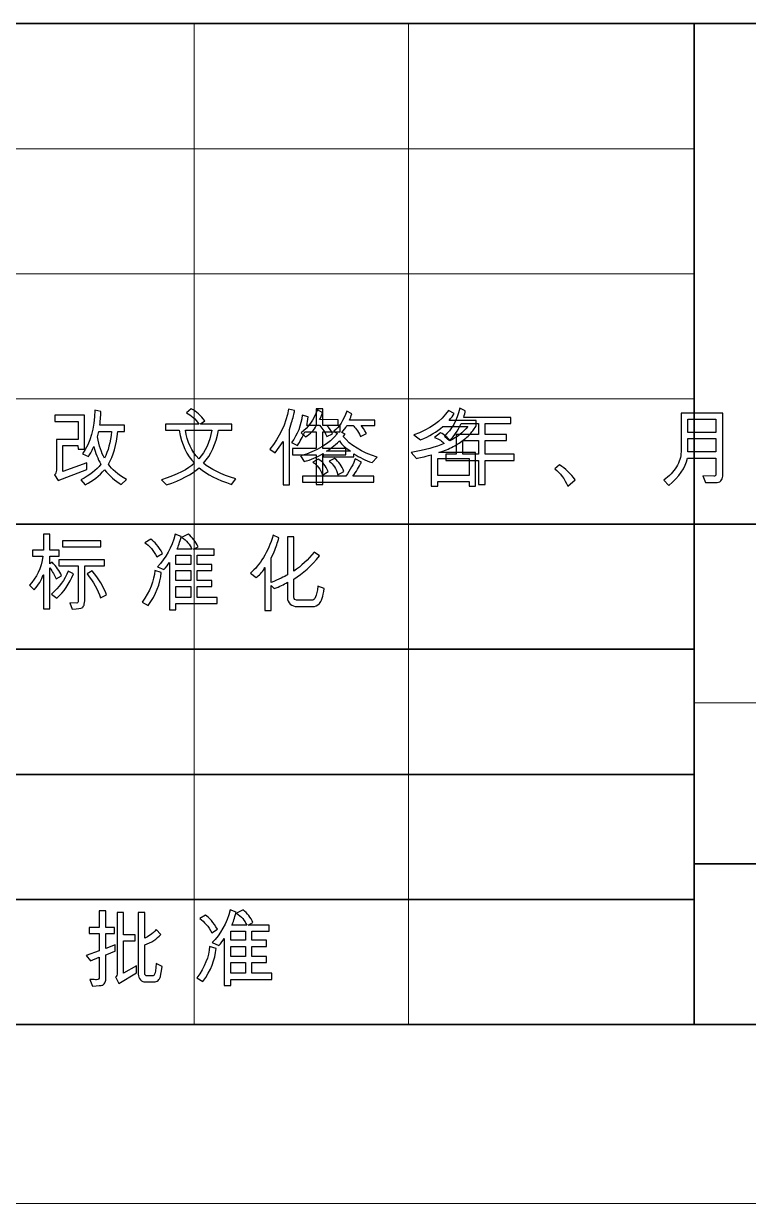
# Model space of a CAD drawing. Header units: millimetres. Extents: x -945 to 945, y -155 to 148.
# Drawn here: x 323.3 to 363.9, y -148.5 to -82.5 of the extents above; entities that cross this region are included whole.
import ezdxf

# ---------------------------------------------------------------- set-up
doc = ezdxf.new("R2010")
doc.units = ezdxf.units.MM
doc.header["$MEASUREMENT"] = 0
doc.layers.add('layer 1', color=7, linetype='Continuous')

msp = doc.modelspace()

# ---------------------------------------------------------------- linework, layer by layer
at = {"layer": 'layer 1', "lineweight": 35}
for points in [[(460.8888, -82.5), (460.8888, -82.5), (280.8888, -82.5), (280.8888, -82.5)], [(360.8888, -82.5), (360.8888, -82.5), (360.8888, -138.5), (360.8888, -138.5)], [(410.8888, -110.5), (410.8888, -110.5), (280.8888, -110.5), (280.8888, -110.5)], [(360.8888, -117.5), (360.8888, -117.5), (280.8888, -117.5), (280.8888, -117.5)], [(360.8888, -124.5), (360.8888, -124.5), (280.8888, -124.5), (280.8888, -124.5)], [(460.8888, -129.5), (460.8888, -129.5), (360.8888, -129.5), (360.8888, -129.5)], [(360.8888, -131.5), (360.8888, -131.5), (280.8888, -131.5), (280.8888, -131.5)], [(60.8888, -138.5), (60.8888, -138.5), (460.8888, -138.5), (460.8888, -138.5)], [(460.8888, -138.5), (460.8888, -138.5), (280.8888, -138.5), (280.8888, -138.5)]]:
    msp.add_open_spline(points, degree=3, dxfattribs=at)
at = {"layer": 'layer 1', "lineweight": 18}
for points in [[(332.8888, -82.5), (332.8888, -82.5), (332.8888, -138.5), (332.8888, -138.5)], [(344.8888, -82.5), (344.8888, -82.5), (344.8888, -138.5), (344.8888, -138.5)], [(360.8888, -89.5), (360.8888, -89.5), (280.8888, -89.5), (280.8888, -89.5)], [(360.8888, -96.5), (360.8888, -96.5), (280.8888, -96.5), (280.8888, -96.5)], [(360.8888, -103.5), (360.8888, -103.5), (280.8888, -103.5), (280.8888, -103.5)], [(410.8888, -120.5), (410.8888, -120.5), (360.8888, -120.5), (360.8888, -120.5)], [(50.8888, -148.5), (50.8888, -148.5), (470.8888, -148.5), (470.8888, -148.5)]]:
    msp.add_open_spline(points, degree=3, dxfattribs=at)
at = {"layer": 'layer 1', "color": 3}
for points, knots in [([(329.1009, -108.0015), (329.1009, -108.0015), (328.8179, -108.279), (328.8179, -108.279), (328.4722, -108.0846), (328.161, -107.8102), (327.8858, -107.4567), (327.595, -107.7985), (327.2312, -108.0783), (326.7946, -108.2978), (326.7946, -108.2978), (326.5602, -108.0195), (326.5602, -108.0195), (327.0533, -107.7718), (327.4249, -107.4802), (327.6742, -107.1447), (327.497, -106.8476), (327.3669, -106.5215), (327.2838, -106.1664), (327.2838, -106.1664), (327.2744, -106.1664), (327.2744, -106.1664), (327.1568, -106.4399), (327.0564, -106.6257), (326.9741, -106.7222), (326.9741, -106.7222), (326.6433, -106.5615), (326.6433, -106.5615), (327.087, -105.9484), (327.3159, -105.1371), (327.33, -104.1266), (327.33, -104.1266), (327.6695, -104.205), (327.6695, -104.205), (327.6742, -104.3688), (327.6553, -104.6244), (327.6122, -104.9717), (327.6122, -104.9717), (328.9951, -104.9717), (328.9951, -104.9717), (328.9951, -104.9717), (328.9951, -105.3166), (328.9951, -105.3166), (328.9951, -105.3166), (328.625, -105.3166), (328.625, -105.3166), (328.5498, -106.0746), (328.3726, -106.6853), (328.092, -107.1494), (328.2833, -107.4355), (328.6196, -107.7193), (329.1009, -108.0015)], [0, 0, 0, 0, 0.0588235, 0.0588235, 0.0588235, 0.1176471, 0.1176471, 0.1176471, 0.1764706, 0.1764706, 0.1764706, 0.2352941, 0.2352941, 0.2352941, 0.2941176, 0.2941176, 0.2941176, 0.3529412, 0.3529412, 0.3529412, 0.4117647, 0.4117647, 0.4117647, 0.4705882, 0.4705882, 0.4705882, 0.5294118, 0.5294118, 0.5294118, 0.5882353, 0.5882353, 0.5882353, 0.6470588, 0.6470588, 0.6470588, 0.7058824, 0.7058824, 0.7058824, 0.7647059, 0.7647059, 0.7647059, 0.8235294, 0.8235294, 0.8235294, 0.8823529, 0.8823529, 0.8823529, 0.9411765, 0.9411765, 0.9411765, 1, 1, 1, 1]), ([(335.2348, -107.9733), (335.2348, -107.9733), (334.991, -108.2743), (334.991, -108.2743), (334.2055, -108.0235), (333.5988, -107.7122), (333.17, -107.3422), (332.7749, -107.7083), (332.1658, -108.0313), (331.3419, -108.3112), (331.3419, -108.3112), (331.073, -108.0148), (331.073, -108.0148), (331.9549, -107.7303), (332.5664, -107.4245), (332.9082, -107.0984), (332.4903, -106.6665), (332.2042, -106.0503), (332.0513, -105.25), (332.0513, -105.25), (331.2847, -105.25), (331.2847, -105.25), (331.2847, -105.25), (331.2847, -104.9027), (331.2847, -104.9027), (331.2847, -104.9027), (333.1606, -104.9027), (333.1606, -104.9027), (332.9677, -104.6213), (332.7373, -104.4135), (332.4692, -104.2803), (332.4692, -104.2803), (332.7381, -104.0553), (332.7381, -104.0553), (333.0289, -104.1979), (333.279, -104.419), (333.4867, -104.7193), (333.4867, -104.7193), (333.246, -104.8917), (333.246, -104.8917), (333.246, -104.8917), (333.246, -104.9027), (333.246, -104.9027), (333.246, -104.9027), (335.0051, -104.9027), (335.0051, -104.9027), (335.0051, -104.9027), (335.0051, -105.25), (335.0051, -105.25), (335.0051, -105.25), (334.2565, -105.25), (334.2565, -105.25), (334.1185, -106.0151), (333.841, -106.6304), (333.4248, -107.0937), (333.8042, -107.4245), (334.4078, -107.7177), (335.2348, -107.9733)], [0, 0, 0, 0, 0.0526316, 0.0526316, 0.0526316, 0.1052632, 0.1052632, 0.1052632, 0.1578947, 0.1578947, 0.1578947, 0.2105263, 0.2105263, 0.2105263, 0.2631579, 0.2631579, 0.2631579, 0.3157895, 0.3157895, 0.3157895, 0.3684211, 0.3684211, 0.3684211, 0.4210526, 0.4210526, 0.4210526, 0.4736842, 0.4736842, 0.4736842, 0.5263158, 0.5263158, 0.5263158, 0.5789474, 0.5789474, 0.5789474, 0.6315789, 0.6315789, 0.6315789, 0.6842105, 0.6842105, 0.6842105, 0.7368421, 0.7368421, 0.7368421, 0.7894737, 0.7894737, 0.7894737, 0.8421053, 0.8421053, 0.8421053, 0.8947368, 0.8947368, 0.8947368, 0.9473684, 0.9473684, 0.9473684, 1, 1, 1, 1]), ([(338.5208, -104.1407), (338.4902, -104.3195), (338.4346, -104.5452), (338.353, -104.818), (338.353, -104.818), (338.2292, -105.2084), (338.2292, -105.2084), (338.2292, -105.2084), (338.2292, -108.3018), (338.2292, -108.3018), (338.2292, -108.3018), (337.8733, -108.3018), (337.8733, -108.3018), (337.8733, -108.3018), (337.8733, -105.8857), (337.8733, -105.8857), (337.8733, -105.8857), (337.439, -106.5152), (337.439, -106.5152), (337.439, -106.5152), (337.1341, -106.2996), (337.1341, -106.2996), (337.6789, -105.6349), (338.0285, -104.8917), (338.1829, -104.0694), (338.1829, -104.0694), (338.5208, -104.1407), (338.5208, -104.1407)], [0, 0, 0, 0, 0.1111111, 0.1111111, 0.1111111, 0.2222222, 0.2222222, 0.2222222, 0.3333333, 0.3333333, 0.3333333, 0.4444444, 0.4444444, 0.4444444, 0.5555556, 0.5555556, 0.5555556, 0.6666667, 0.6666667, 0.6666667, 0.7777778, 0.7777778, 0.7777778, 0.8888889, 0.8888889, 0.8888889, 1, 1, 1, 1]), ([(341.3915, -106.632), (341.3915, -106.632), (340.0918, -106.632), (340.0918, -106.632), (340.0918, -106.632), (340.0918, -108.2743), (340.0918, -108.2743), (340.0918, -108.2743), (339.7218, -108.2743), (339.7218, -108.2743), (339.7218, -108.2743), (339.7218, -106.632), (339.7218, -106.632), (339.7218, -106.632), (338.4087, -106.632), (338.4087, -106.632), (338.4087, -106.632), (338.4087, -106.2761), (338.4087, -106.2761), (338.4087, -106.2761), (339.7218, -106.2761), (339.7218, -106.2761), (339.7218, -106.2761), (339.7218, -105.3393), (339.7218, -105.3393), (339.7218, -105.3393), (339.086, -105.3393), (339.086, -105.3393), (338.9622, -105.6255), (338.8257, -105.8787), (338.6768, -106.0974), (338.6768, -106.0974), (338.3483, -105.932), (338.3483, -105.932), (338.6839, -105.4922), (338.8845, -104.9811), (338.9504, -104.3978), (338.9504, -104.3978), (339.2742, -104.5013), (339.2742, -104.5013), (339.2647, -104.6848), (339.2412, -104.8447), (339.2028, -104.9811), (339.2028, -104.9811), (339.7218, -104.9811), (339.7218, -104.9811), (339.7218, -104.9811), (339.7218, -104.0506), (339.7218, -104.0506), (339.7218, -104.0506), (340.0918, -104.0506), (340.0918, -104.0506), (340.0918, -104.0506), (340.0918, -104.9811), (340.0918, -104.9811), (340.0918, -104.9811), (341.0701, -104.9811), (341.0701, -104.9811), (341.0701, -104.9811), (341.0701, -105.3393), (341.0701, -105.3393), (341.0701, -105.3393), (340.0918, -105.3393), (340.0918, -105.3393), (340.0918, -105.3393), (340.0918, -106.2761), (340.0918, -106.2761), (340.0918, -106.2761), (341.3915, -106.2761), (341.3915, -106.2761), (341.3915, -106.2761), (341.3915, -106.632), (341.3915, -106.632)], [0, 0, 0, 0, 0.0416667, 0.0416667, 0.0416667, 0.0833333, 0.0833333, 0.0833333, 0.125, 0.125, 0.125, 0.1666667, 0.1666667, 0.1666667, 0.2083333, 0.2083333, 0.2083333, 0.25, 0.25, 0.25, 0.2916667, 0.2916667, 0.2916667, 0.3333333, 0.3333333, 0.3333333, 0.375, 0.375, 0.375, 0.4166667, 0.4166667, 0.4166667, 0.4583333, 0.4583333, 0.4583333, 0.5, 0.5, 0.5, 0.5416667, 0.5416667, 0.5416667, 0.5833333, 0.5833333, 0.5833333, 0.625, 0.625, 0.625, 0.6666667, 0.6666667, 0.6666667, 0.7083333, 0.7083333, 0.7083333, 0.75, 0.75, 0.75, 0.7916667, 0.7916667, 0.7916667, 0.8333333, 0.8333333, 0.8333333, 0.875, 0.875, 0.875, 0.9166667, 0.9166667, 0.9166667, 0.9583333, 0.9583333, 0.9583333, 1, 1, 1, 1]), ([(343.1416, -106.7559), (343.1416, -106.7559), (342.8547, -107.0616), (342.8547, -107.0616), (342.4965, -106.9315), (342.1578, -106.7669), (341.8396, -106.5678), (341.8396, -106.5678), (341.8443, -106.7402), (341.8443, -106.7402), (341.8443, -106.7402), (340.122, -106.7402), (340.122, -106.7402), (340.122, -106.7402), (340.122, -106.5427), (340.122, -106.5427), (339.7771, -106.7551), (339.4227, -106.9064), (339.0582, -106.995), (339.0582, -106.995), (338.856, -106.6799), (338.856, -106.6799), (339.7567, -106.429), (340.4465, -106.0135), (340.9255, -105.4334), (340.9255, -105.4334), (340.7186, -105.3064), (340.7186, -105.3064), (341.0086, -105.0783), (341.2501, -104.702), (341.4445, -104.1768), (341.4445, -104.1768), (341.7157, -104.3328), (341.7157, -104.3328), (341.6836, -104.4528), (341.6428, -104.5664), (341.5942, -104.6754), (341.5942, -104.6754), (343.006, -104.6754), (343.006, -104.6754), (343.006, -104.6754), (343.006, -104.9921), (343.006, -104.9921), (343.006, -104.9921), (342.2394, -104.9921), (342.2394, -104.9921), (342.3146, -105.0674), (342.4142, -105.2155), (342.5404, -105.4381), (342.5404, -105.4381), (342.2143, -105.5894), (342.2143, -105.5894), (342.0426, -105.268), (341.9015, -105.0689), (341.7917, -104.9921), (341.7917, -104.9921), (341.4445, -104.9921), (341.4445, -104.9921), (341.3606, -105.1316), (341.2697, -105.2563), (341.1717, -105.3668), (341.1717, -105.3668), (341.3504, -105.4766), (341.3504, -105.4766), (341.3504, -105.4766), (341.2359, -105.5941), (341.2359, -105.5941), (341.6397, -106.0872), (342.2754, -106.4745), (343.1416, -106.7559)], [0, 0, 0, 0, 0.0434783, 0.0434783, 0.0434783, 0.0869565, 0.0869565, 0.0869565, 0.1304348, 0.1304348, 0.1304348, 0.173913, 0.173913, 0.173913, 0.2173913, 0.2173913, 0.2173913, 0.2608696, 0.2608696, 0.2608696, 0.3043478, 0.3043478, 0.3043478, 0.3478261, 0.3478261, 0.3478261, 0.3913043, 0.3913043, 0.3913043, 0.4347826, 0.4347826, 0.4347826, 0.4782609, 0.4782609, 0.4782609, 0.5217391, 0.5217391, 0.5217391, 0.5652174, 0.5652174, 0.5652174, 0.6086957, 0.6086957, 0.6086957, 0.6521739, 0.6521739, 0.6521739, 0.6956522, 0.6956522, 0.6956522, 0.7391304, 0.7391304, 0.7391304, 0.7826087, 0.7826087, 0.7826087, 0.826087, 0.826087, 0.826087, 0.8695652, 0.8695652, 0.8695652, 0.9130435, 0.9130435, 0.9130435, 0.9565217, 0.9565217, 0.9565217, 1, 1, 1, 1]), ([(340.96, -104.967), (340.96, -104.967), (340.3329, -104.9764), (340.3329, -104.9764), (340.4583, -105.1167), (340.5618, -105.2727), (340.6433, -105.4421), (340.6433, -105.4421), (340.3282, -105.6075), (340.3282, -105.6075), (340.2396, -105.3872), (340.1032, -105.1755), (339.9198, -104.9717), (339.9198, -104.9717), (339.7543, -104.9717), (339.7543, -104.9717), (339.5952, -105.2469), (339.3898, -105.4656), (339.139, -105.6263), (339.139, -105.6263), (338.8842, -105.3919), (338.8842, -105.3919), (339.2715, -105.1089), (339.5772, -104.6809), (339.8022, -104.1078), (339.8022, -104.1078), (340.0938, -104.2709), (340.0938, -104.2709), (340.0358, -104.412), (339.9762, -104.539), (339.915, -104.6527), (339.915, -104.6527), (340.96, -104.6613), (340.96, -104.6613), (340.96, -104.6613), (340.96, -104.967), (340.96, -104.967)], [0, 0, 0, 0, 0.0833333, 0.0833333, 0.0833333, 0.1666667, 0.1666667, 0.1666667, 0.25, 0.25, 0.25, 0.3333333, 0.3333333, 0.3333333, 0.4166667, 0.4166667, 0.4166667, 0.5, 0.5, 0.5, 0.5833333, 0.5833333, 0.5833333, 0.6666667, 0.6666667, 0.6666667, 0.75, 0.75, 0.75, 0.8333333, 0.8333333, 0.8333333, 0.9166667, 0.9166667, 0.9166667, 1, 1, 1, 1]), ([(348.6814, -105.0062), (348.6814, -105.0321), (348.6202, -105.1246), (348.4987, -105.2829), (348.3764, -105.4413), (348.222, -105.5965), (348.0347, -105.7478), (347.8473, -105.8991), (347.6341, -106.0378), (347.395, -106.1633), (347.1559, -106.2887), (346.8917, -106.3984), (346.6024, -106.4917), (346.6024, -106.4917), (348.6539, -106.4917), (348.6539, -106.4917), (348.6539, -106.4917), (348.6539, -108.3818), (348.6539, -108.3818), (348.6539, -108.3818), (348.2949, -108.3818), (348.2949, -108.3818), (348.2949, -108.3818), (348.2949, -108.1199), (348.2949, -108.1199), (348.2949, -108.1199), (346.5311, -108.1199), (346.5311, -108.1199), (346.5311, -108.1199), (346.5311, -108.3818), (346.5311, -108.3818), (346.5311, -108.3818), (346.1729, -108.3818), (346.1729, -108.3818), (346.1729, -108.3818), (346.1729, -106.6226), (346.1729, -106.6226), (345.7566, -106.7363), (345.483, -106.8022), (345.3513, -106.8202), (345.3513, -106.8202), (345.0456, -106.5011), (345.0456, -106.5011), (345.8217, -106.3569), (346.4378, -106.1884), (346.8941, -105.9932), (346.7914, -105.8591), (346.6126, -105.7439), (346.3571, -105.649), (346.3571, -105.649), (346.6902, -105.3919), (346.6902, -105.3919), (346.9223, -105.5158), (347.0971, -105.6631), (347.2139, -105.8325), (347.6098, -105.6459), (347.9453, -105.3825), (348.2197, -105.043), (348.2197, -105.043), (346.8188, -105.043), (346.8188, -105.043), (346.4739, -105.3409), (346.0584, -105.591), (345.5716, -105.7917), (345.5716, -105.7917), (345.1992, -105.5087), (345.1992, -105.5087), (346.0811, -105.203), (346.7263, -104.7452), (347.1332, -104.1353), (347.1332, -104.1353), (347.4569, -104.3054), (347.4569, -104.3054), (347.3895, -104.4222), (347.2923, -104.5539), (347.1653, -104.7005), (347.1653, -104.7005), (348.6814, -104.7005), (348.6814, -104.7005), (348.6814, -104.7005), (348.6814, -105.0062), (348.6814, -105.0062)], [0, 0, 0, 0, 0.037037, 0.037037, 0.037037, 0.0740741, 0.0740741, 0.0740741, 0.1111111, 0.1111111, 0.1111111, 0.1481481, 0.1481481, 0.1481481, 0.1851852, 0.1851852, 0.1851852, 0.2222222, 0.2222222, 0.2222222, 0.2592593, 0.2592593, 0.2592593, 0.2962963, 0.2962963, 0.2962963, 0.3333333, 0.3333333, 0.3333333, 0.3703704, 0.3703704, 0.3703704, 0.4074074, 0.4074074, 0.4074074, 0.4444444, 0.4444444, 0.4444444, 0.4814815, 0.4814815, 0.4814815, 0.5185185, 0.5185185, 0.5185185, 0.5555556, 0.5555556, 0.5555556, 0.5925926, 0.5925926, 0.5925926, 0.6296296, 0.6296296, 0.6296296, 0.6666667, 0.6666667, 0.6666667, 0.7037037, 0.7037037, 0.7037037, 0.7407407, 0.7407407, 0.7407407, 0.7777778, 0.7777778, 0.7777778, 0.8148148, 0.8148148, 0.8148148, 0.8518519, 0.8518519, 0.8518519, 0.8888889, 0.8888889, 0.8888889, 0.9259259, 0.9259259, 0.9259259, 0.962963, 0.962963, 0.962963, 1, 1, 1, 1]), ([(350.8125, -106.9377), (350.8125, -106.9377), (349.189, -106.9377), (349.189, -106.9377), (349.189, -106.9377), (349.189, -108.2924), (349.189, -108.2924), (349.189, -108.2924), (348.819, -108.2924), (348.819, -108.2924), (348.819, -108.2924), (348.819, -106.9377), (348.819, -106.9377), (348.819, -106.9377), (346.9839, -106.9377), (346.9839, -106.9377), (346.9839, -106.9377), (346.9839, -106.5952), (346.9839, -106.5952), (346.9839, -106.5952), (347.5718, -106.5952), (347.5718, -106.5952), (347.5718, -106.5952), (347.5718, -105.4859), (347.5718, -105.4859), (347.5718, -105.4859), (348.819, -105.4859), (348.819, -105.4859), (348.819, -105.4859), (348.819, -104.8729), (348.819, -104.8729), (348.819, -104.8729), (347.8501, -104.8729), (347.8501, -104.8729), (347.6478, -105.2923), (347.4307, -105.6074), (347.2002, -105.8191), (347.2002, -105.8191), (346.9039, -105.58), (346.9039, -105.58), (347.3108, -105.2186), (347.6008, -104.6981), (347.774, -104.0184), (347.774, -104.0184), (348.0751, -104.1635), (348.0751, -104.1635), (348.0641, -104.2552), (348.0343, -104.3775), (347.9857, -104.5303), (347.9857, -104.5303), (350.6197, -104.5303), (350.6197, -104.5303), (350.6197, -104.5303), (350.6197, -104.8729), (350.6197, -104.8729), (350.6197, -104.8729), (349.189, -104.8729), (349.189, -104.8729), (349.189, -104.8729), (349.189, -105.4859), (349.189, -105.4859), (349.189, -105.4859), (350.39, -105.4859), (350.39, -105.4859), (350.39, -105.4859), (350.39, -105.8285), (350.39, -105.8285), (350.39, -105.8285), (349.189, -105.8285), (349.189, -105.8285), (349.189, -105.8285), (349.189, -106.5952), (349.189, -106.5952), (349.189, -106.5952), (350.8125, -106.5952), (350.8125, -106.5952), (350.8125, -106.5952), (350.8125, -106.9377), (350.8125, -106.9377)], [0, 0, 0, 0, 0.0384615, 0.0384615, 0.0384615, 0.0769231, 0.0769231, 0.0769231, 0.1153846, 0.1153846, 0.1153846, 0.1538462, 0.1538462, 0.1538462, 0.1923077, 0.1923077, 0.1923077, 0.2307692, 0.2307692, 0.2307692, 0.2692308, 0.2692308, 0.2692308, 0.3076923, 0.3076923, 0.3076923, 0.3461538, 0.3461538, 0.3461538, 0.3846154, 0.3846154, 0.3846154, 0.4230769, 0.4230769, 0.4230769, 0.4615385, 0.4615385, 0.4615385, 0.5, 0.5, 0.5, 0.5384615, 0.5384615, 0.5384615, 0.5769231, 0.5769231, 0.5769231, 0.6153846, 0.6153846, 0.6153846, 0.6538462, 0.6538462, 0.6538462, 0.6923077, 0.6923077, 0.6923077, 0.7307692, 0.7307692, 0.7307692, 0.7692308, 0.7692308, 0.7692308, 0.8076923, 0.8076923, 0.8076923, 0.8461538, 0.8461538, 0.8461538, 0.8846154, 0.8846154, 0.8846154, 0.9230769, 0.9230769, 0.9230769, 0.9615385, 0.9615385, 0.9615385, 1, 1, 1, 1]), ([(326.8934, -107.4363), (326.8934, -107.4363), (325.2809, -108.0634), (325.2809, -108.0634), (325.2809, -108.0634), (325.077, -107.7436), (325.077, -107.7436), (325.1499, -107.6793), (325.1868, -107.5915), (325.1868, -107.4802), (325.1868, -107.4802), (325.1868, -105.7666), (325.1868, -105.7666), (325.1868, -105.7666), (326.3995, -105.7666), (326.3995, -105.7666), (326.3995, -105.7666), (326.3995, -104.7561), (326.3995, -104.7561), (326.3995, -104.7561), (325.0974, -104.7561), (325.0974, -104.7561), (325.0974, -104.7561), (325.0974, -104.4135), (325.0974, -104.4135), (325.0974, -104.4135), (326.7578, -104.4135), (326.7578, -104.4135), (326.7578, -104.4135), (326.7578, -106.2996), (326.7578, -106.2996), (326.7578, -106.2996), (326.3948, -106.2996), (326.3948, -106.2996), (326.3948, -106.2996), (326.3901, -106.1107), (326.3901, -106.1107), (326.3901, -106.1107), (325.5427, -106.1107), (325.5427, -106.1107), (325.5427, -106.1107), (325.5427, -107.5649), (325.5427, -107.5649), (325.5427, -107.5649), (326.8934, -107.071), (326.8934, -107.071), (326.8934, -107.071), (326.8934, -107.4363), (326.8934, -107.4363)], [0, 0, 0, 0, 0.0625, 0.0625, 0.0625, 0.125, 0.125, 0.125, 0.1875, 0.1875, 0.1875, 0.25, 0.25, 0.25, 0.3125, 0.3125, 0.3125, 0.375, 0.375, 0.375, 0.4375, 0.4375, 0.4375, 0.5, 0.5, 0.5, 0.5625, 0.5625, 0.5625, 0.625, 0.625, 0.625, 0.6875, 0.6875, 0.6875, 0.75, 0.75, 0.75, 0.8125, 0.8125, 0.8125, 0.875, 0.875, 0.875, 0.9375, 0.9375, 0.9375, 1, 1, 1, 1]), ([(362.4885, -107.822), (362.4885, -107.9318), (362.4525, -108.0196), (362.3804, -108.0838), (362.3082, -108.1481), (362.211, -108.1803), (362.0887, -108.1803), (362.0887, -108.1803), (361.5188, -108.1803), (361.5188, -108.1803), (361.5188, -108.1803), (361.3769, -107.8032), (361.3769, -107.8032), (361.3769, -107.8032), (361.9853, -107.822), (361.9853, -107.822), (362.0637, -107.8259), (362.1021, -107.793), (362.1021, -107.7232), (362.1021, -107.7232), (362.1021, -106.8021), (362.1021, -106.8021), (362.1021, -106.8021), (360.5178, -106.8021), (360.5178, -106.8021), (360.3986, -107.3564), (360.0498, -107.8659), (359.4728, -108.3315), (359.4728, -108.3315), (359.1859, -108.0399), (359.1859, -108.0399), (359.4901, -107.8212), (359.7284, -107.5735), (359.8985, -107.2968), (360.0694, -107.0208), (360.1548, -106.7433), (360.1548, -106.4643), (360.1548, -106.4643), (360.1548, -104.2897), (360.1548, -104.2897), (360.1548, -104.2897), (362.4885, -104.2897), (362.4885, -104.2897), (362.4885, -104.2897), (362.4885, -107.822), (362.4885, -107.822)], [0, 0, 0, 0, 0.0666667, 0.0666667, 0.0666667, 0.1333333, 0.1333333, 0.1333333, 0.2, 0.2, 0.2, 0.2666667, 0.2666667, 0.2666667, 0.3333333, 0.3333333, 0.3333333, 0.4, 0.4, 0.4, 0.4666667, 0.4666667, 0.4666667, 0.5333333, 0.5333333, 0.5333333, 0.6, 0.6, 0.6, 0.6666667, 0.6666667, 0.6666667, 0.7333333, 0.7333333, 0.7333333, 0.8, 0.8, 0.8, 0.8666667, 0.8666667, 0.8666667, 0.9333333, 0.9333333, 0.9333333, 1, 1, 1, 1]), ([(362.1021, -105.3715), (362.1021, -105.3715), (362.1021, -104.6338), (362.1021, -104.6338), (362.1021, -104.6338), (360.5272, -104.6338), (360.5272, -104.6338), (360.5272, -104.6338), (360.5272, -105.3715), (360.5272, -105.3715), (360.5272, -105.3715), (362.1021, -105.3715), (362.1021, -105.3715)], [0, 0, 0, 0, 0.25, 0.25, 0.25, 0.5, 0.5, 0.5, 0.75, 0.75, 0.75, 1, 1, 1, 1]), ([(328.2715, -105.3166), (328.2715, -105.3166), (327.5621, -105.3166), (327.5621, -105.3166), (327.5621, -105.3166), (327.486, -105.6215), (327.486, -105.6215), (327.5746, -106.1115), (327.7047, -106.5066), (327.8764, -106.8068), (328.0787, -106.4164), (328.2104, -105.9194), (328.2715, -105.3166)], [0, 0, 0, 0, 0.25, 0.25, 0.25, 0.5, 0.5, 0.5, 0.75, 0.75, 0.75, 1, 1, 1, 1]), ([(333.8912, -105.25), (333.8912, -105.25), (332.419, -105.25), (332.419, -105.25), (332.4997, -105.899), (332.7475, -106.429), (333.1606, -106.839), (333.5235, -106.4439), (333.7673, -105.9139), (333.8912, -105.25)], [0, 0, 0, 0, 0.3333333, 0.3333333, 0.3333333, 0.6666667, 0.6666667, 0.6666667, 1, 1, 1, 1]), ([(341.6514, -106.4251), (341.6514, -106.4251), (341.6514, -106.4118), (341.6514, -106.4118), (341.388, -106.2526), (341.1787, -106.0637), (341.0243, -105.8466), (340.7288, -106.1296), (340.4873, -106.3185), (340.3007, -106.4118), (340.3007, -106.4118), (340.3007, -106.4251), (340.3007, -106.4251), (340.3007, -106.4251), (341.6514, -106.4251), (341.6514, -106.4251)], [0, 0, 0, 0, 0.2, 0.2, 0.2, 0.4, 0.4, 0.4, 0.6, 0.6, 0.6, 0.8, 0.8, 0.8, 1, 1, 1, 1]), ([(348.819, -106.5952), (348.819, -106.5952), (348.819, -105.8285), (348.819, -105.8285), (348.819, -105.8285), (347.93, -105.8285), (347.93, -105.8285), (347.93, -105.8285), (347.93, -106.5952), (347.93, -106.5952), (347.93, -106.5952), (348.819, -106.5952), (348.819, -106.5952)], [0, 0, 0, 0, 0.25, 0.25, 0.25, 0.5, 0.5, 0.5, 0.75, 0.75, 0.75, 1, 1, 1, 1]), ([(362.1021, -106.4596), (362.1021, -106.4596), (362.1021, -105.7156), (362.1021, -105.7156), (362.1021, -105.7156), (360.5358, -105.7156), (360.5358, -105.7156), (360.5358, -105.7156), (360.5272, -106.4596), (360.5272, -106.4596), (360.5272, -106.4596), (362.1021, -106.4596), (362.1021, -106.4596)], [0, 0, 0, 0, 0.25, 0.25, 0.25, 0.5, 0.5, 0.5, 0.75, 0.75, 0.75, 1, 1, 1, 1]), ([(342.9535, -108.1615), (342.9535, -108.1615), (338.9548, -108.1615), (338.9548, -108.1615), (338.9548, -108.1615), (338.9548, -107.8236), (338.9548, -107.8236), (338.9548, -107.8236), (341.3825, -107.8236), (341.3825, -107.8236), (341.6412, -107.4536), (341.8184, -107.1251), (341.9133, -106.839), (341.9133, -106.839), (342.2621, -107.0318), (342.2621, -107.0318), (342.1304, -107.3023), (341.9705, -107.5665), (341.7823, -107.8236), (341.7823, -107.8236), (342.9535, -107.8236), (342.9535, -107.8236), (342.9535, -107.8236), (342.9535, -108.1615), (342.9535, -108.1615)], [0, 0, 0, 0, 0.125, 0.125, 0.125, 0.25, 0.25, 0.25, 0.375, 0.375, 0.375, 0.5, 0.5, 0.5, 0.625, 0.625, 0.625, 0.75, 0.75, 0.75, 0.875, 0.875, 0.875, 1, 1, 1, 1]), ([(340.4042, -107.5641), (340.4042, -107.5641), (340.0899, -107.7617), (340.0899, -107.7617), (339.9668, -107.434), (339.7865, -107.1894), (339.5474, -107.0271), (339.5474, -107.0271), (339.8437, -106.8594), (339.8437, -106.8594), (340.0844, -107.006), (340.2709, -107.2412), (340.4042, -107.5641)], [0, 0, 0, 0, 0.25, 0.25, 0.25, 0.5, 0.5, 0.5, 0.75, 0.75, 0.75, 1, 1, 1, 1]), ([(341.2791, -107.5508), (341.2791, -107.5508), (340.9459, -107.7342), (340.9459, -107.7342), (340.8479, -107.3948), (340.6849, -107.1447), (340.4567, -106.9856), (340.4567, -106.9856), (340.7491, -106.8202), (340.7491, -106.8202), (341.0016, -107.0068), (341.1779, -107.2506), (341.2791, -107.5508)], [0, 0, 0, 0, 0.25, 0.25, 0.25, 0.5, 0.5, 0.5, 0.75, 0.75, 0.75, 1, 1, 1, 1]), ([(348.2949, -107.7758), (348.2949, -107.7758), (348.2949, -106.8343), (348.2949, -106.8343), (348.2949, -106.8343), (346.5311, -106.8343), (346.5311, -106.8343), (346.5311, -106.8343), (346.5311, -107.7758), (346.5311, -107.7758), (346.5311, -107.7758), (348.2949, -107.7758), (348.2949, -107.7758)], [0, 0, 0, 0, 0.25, 0.25, 0.25, 0.5, 0.5, 0.5, 0.75, 0.75, 0.75, 1, 1, 1, 1]), ([(354.2208, -108.0148), (354.2208, -108.0148), (353.8116, -108.3778), (353.8116, -108.3778), (353.6399, -107.9702), (353.3977, -107.6488), (353.0833, -107.4128), (353.0833, -107.4128), (353.3451, -107.1878), (353.3451, -107.1878), (353.6932, -107.4003), (353.9848, -107.6762), (354.2208, -108.0148)], [0, 0, 0, 0, 0.25, 0.25, 0.25, 0.5, 0.5, 0.5, 0.75, 0.75, 0.75, 1, 1, 1, 1]), ([(325.4787, -113.3914), (325.4787, -113.3914), (325.1683, -113.5654), (325.1683, -113.5654), (325.086, -113.3694), (324.97, -113.1641), (324.8218, -112.9477), (324.8218, -112.9477), (324.8124, -112.9477), (324.8124, -112.9477), (324.8124, -112.9477), (324.8124, -115.2446), (324.8124, -115.2446), (324.8124, -115.2446), (324.4542, -115.2446), (324.4542, -115.2446), (324.4542, -115.2446), (324.4542, -113.3295), (324.4542, -113.3295), (324.4542, -113.3295), (324.4448, -113.3295), (324.4448, -113.3295), (324.3624, -113.6203), (324.1915, -113.9009), (323.9329, -114.1722), (323.9329, -114.1722), (323.6687, -113.9174), (323.6687, -113.9174), (324.0763, -113.5051), (324.3303, -112.9665), (324.4314, -112.3002), (324.4314, -112.3002), (323.8435, -112.3002), (323.8435, -112.3002), (323.8435, -112.3002), (323.8435, -111.956), (323.8435, -111.956), (323.8435, -111.956), (324.4542, -111.956), (324.4542, -111.956), (324.4542, -111.956), (324.4542, -111.0671), (324.4542, -111.0671), (324.4542, -111.0671), (324.8124, -111.0671), (324.8124, -111.0671), (324.8124, -111.0671), (324.8124, -111.956), (324.8124, -111.956), (324.8124, -111.956), (325.3478, -111.956), (325.3478, -111.956), (325.3478, -111.956), (325.3478, -112.3002), (325.3478, -112.3002), (325.3478, -112.3002), (324.8124, -112.3002), (324.8124, -112.3002), (324.8124, -112.3002), (324.8124, -112.7141), (324.8124, -112.7141), (324.8124, -112.7141), (324.948, -112.6286), (324.948, -112.6286), (325.173, -112.8646), (325.3502, -113.1186), (325.4787, -113.3914)], [0, 0, 0, 0, 0.0454545, 0.0454545, 0.0454545, 0.0909091, 0.0909091, 0.0909091, 0.1363636, 0.1363636, 0.1363636, 0.1818182, 0.1818182, 0.1818182, 0.2272727, 0.2272727, 0.2272727, 0.2727273, 0.2727273, 0.2727273, 0.3181818, 0.3181818, 0.3181818, 0.3636364, 0.3636364, 0.3636364, 0.4090909, 0.4090909, 0.4090909, 0.4545455, 0.4545455, 0.4545455, 0.5, 0.5, 0.5, 0.5454545, 0.5454545, 0.5454545, 0.5909091, 0.5909091, 0.5909091, 0.6363636, 0.6363636, 0.6363636, 0.6818182, 0.6818182, 0.6818182, 0.7272727, 0.7272727, 0.7272727, 0.7727273, 0.7727273, 0.7727273, 0.8181818, 0.8181818, 0.8181818, 0.8636364, 0.8636364, 0.8636364, 0.9090909, 0.9090909, 0.9090909, 0.9545455, 0.9545455, 0.9545455, 1, 1, 1, 1]), ([(327.6627, -111.7632), (327.6627, -111.7632), (325.5313, -111.7632), (325.5313, -111.7632), (325.5313, -111.7632), (325.5313, -111.4394), (325.5313, -111.4394), (325.5313, -111.4394), (327.6627, -111.4394), (327.6627, -111.4394), (327.6627, -111.4394), (327.6627, -111.7632), (327.6627, -111.7632)], [0, 0, 0, 0, 0.25, 0.25, 0.25, 0.5, 0.5, 0.5, 0.75, 0.75, 0.75, 1, 1, 1, 1]), ([(331.1306, -112.1348), (331.1306, -112.1348), (330.8154, -112.337), (330.8154, -112.337), (330.6195, -111.9725), (330.3937, -111.7075), (330.1381, -111.5421), (330.1381, -111.5421), (330.4642, -111.3493), (330.4642, -111.3493), (330.6759, -111.4857), (330.8977, -111.7475), (331.1306, -112.1348)], [0, 0, 0, 0, 0.25, 0.25, 0.25, 0.5, 0.5, 0.5, 0.75, 0.75, 0.75, 1, 1, 1, 1]), ([(334.18, -114.9436), (334.18, -114.9436), (331.8745, -114.9436), (331.8745, -114.9436), (331.8745, -114.9436), (331.8745, -115.2908), (331.8745, -115.2908), (331.8745, -115.2908), (331.5116, -115.2908), (331.5116, -115.2908), (331.5116, -115.2908), (331.5116, -112.6475), (331.5116, -112.6475), (331.4363, -112.7745), (331.3328, -112.9077), (331.2011, -113.0465), (331.2011, -113.0465), (330.8405, -112.8834), (330.8405, -112.8834), (331.3062, -112.417), (331.6401, -111.8079), (331.8424, -111.0577), (331.8424, -111.0577), (332.1755, -111.1839), (332.1755, -111.1839), (332.0893, -111.5116), (332.0101, -111.7507), (331.9364, -111.9004), (331.9364, -111.9004), (332.7721, -111.9004), (332.7721, -111.9004), (332.6623, -111.6401), (332.4695, -111.4206), (332.1936, -111.2419), (332.1936, -111.2419), (332.5612, -111.053), (332.5612, -111.053), (332.8058, -111.2435), (332.9916, -111.4794), (333.117, -111.7632), (333.117, -111.7632), (332.8528, -111.9051), (332.8528, -111.9051), (332.8528, -111.9051), (334.024, -111.9051), (334.024, -111.9051), (334.024, -111.9051), (334.024, -112.243), (334.024, -112.243), (334.024, -112.243), (333.0637, -112.243), (333.0637, -112.243), (333.0637, -112.243), (333.0637, -112.7549), (333.0637, -112.7549), (333.0637, -112.7549), (333.879, -112.7549), (333.879, -112.7549), (333.879, -112.7549), (333.879, -113.0998), (333.879, -113.0998), (333.879, -113.0998), (333.0637, -113.0998), (333.0637, -113.0998), (333.0637, -113.0998), (333.0637, -113.6532), (333.0637, -113.6532), (333.0637, -113.6532), (333.879, -113.6532), (333.879, -113.6532), (333.879, -113.6532), (333.879, -113.9974), (333.879, -113.9974), (333.879, -113.9974), (333.0637, -113.9974), (333.0637, -113.9974), (333.0637, -113.9974), (333.0637, -114.5994), (333.0637, -114.5994), (333.0637, -114.5994), (334.18, -114.5994), (334.18, -114.5994), (334.18, -114.5994), (334.18, -114.9436), (334.18, -114.9436)], [0, 0, 0, 0, 0.0357143, 0.0357143, 0.0357143, 0.0714286, 0.0714286, 0.0714286, 0.1071429, 0.1071429, 0.1071429, 0.1428571, 0.1428571, 0.1428571, 0.1785714, 0.1785714, 0.1785714, 0.2142857, 0.2142857, 0.2142857, 0.25, 0.25, 0.25, 0.2857143, 0.2857143, 0.2857143, 0.3214286, 0.3214286, 0.3214286, 0.3571429, 0.3571429, 0.3571429, 0.3928571, 0.3928571, 0.3928571, 0.4285714, 0.4285714, 0.4285714, 0.4642857, 0.4642857, 0.4642857, 0.5, 0.5, 0.5, 0.5357143, 0.5357143, 0.5357143, 0.5714286, 0.5714286, 0.5714286, 0.6071429, 0.6071429, 0.6071429, 0.6428571, 0.6428571, 0.6428571, 0.6785714, 0.6785714, 0.6785714, 0.7142857, 0.7142857, 0.7142857, 0.75, 0.75, 0.75, 0.7857143, 0.7857143, 0.7857143, 0.8214286, 0.8214286, 0.8214286, 0.8571429, 0.8571429, 0.8571429, 0.8928571, 0.8928571, 0.8928571, 0.9285714, 0.9285714, 0.9285714, 0.9642857, 0.9642857, 0.9642857, 1, 1, 1, 1]), ([(340.1791, -114.1102), (340.1086, -114.5524), (340.0176, -114.8299), (339.9063, -114.9428), (339.7958, -115.0549), (339.6719, -115.1113), (339.5355, -115.1113), (339.5355, -115.1113), (338.656, -115.1113), (338.656, -115.1113), (338.5109, -115.1113), (338.3847, -115.0643), (338.2781, -114.9702), (338.1723, -114.8761), (338.119, -114.7617), (338.119, -114.6269), (338.119, -114.6269), (338.119, -113.7473), (338.119, -113.7473), (337.9199, -113.8743), (337.6737, -113.995), (337.3813, -114.1102), (337.3813, -114.1102), (337.2073, -113.926), (337.2073, -113.926), (337.2073, -113.926), (337.2073, -115.323), (337.2073, -115.323), (337.2073, -115.323), (336.849, -115.323), (336.849, -115.323), (336.849, -115.323), (336.849, -112.925), (336.849, -112.925), (336.849, -112.925), (336.8349, -112.925), (336.8349, -112.925), (336.8349, -112.925), (336.8396, -112.9916), (336.8396, -112.9916), (336.6821, -113.2056), (336.5261, -113.3718), (336.3732, -113.4902), (336.3732, -113.4902), (336.0494, -113.244), (336.0494, -113.244), (336.5888, -112.7878), (337.0129, -112.0815), (337.3241, -111.1243), (337.3241, -111.1243), (337.6384, -111.274), (337.6384, -111.274), (337.5671, -111.5265), (337.4762, -111.7852), (337.368, -112.0501), (337.368, -112.0501), (337.2073, -112.4084), (337.2073, -112.4084), (337.2073, -112.4084), (337.2073, -113.7677), (337.2073, -113.7677), (337.64, -113.5921), (337.9442, -113.4486), (338.119, -113.3381), (338.119, -113.3381), (338.119, -111.2137), (338.119, -111.2137), (338.119, -111.2137), (338.4772, -111.2137), (338.4772, -111.2137), (338.4772, -111.2137), (338.4772, -113.1405), (338.4772, -113.1405), (338.8982, -112.8513), (339.2753, -112.4922), (339.6092, -112.0634), (339.6092, -112.0634), (339.9212, -112.2751), (339.9212, -112.2751), (339.4681, -112.8356), (338.9868, -113.2675), (338.4772, -113.5701), (338.4772, -113.5701), (338.4772, -114.5673), (338.4772, -114.5673), (338.4772, -114.6958), (338.5627, -114.7601), (338.7344, -114.7601), (338.7344, -114.7601), (339.4689, -114.7601), (339.4689, -114.7601), (339.5732, -114.7601), (339.6492, -114.6982), (339.6978, -114.5751), (339.7456, -114.452), (339.7895, -114.2529), (339.8271, -113.9793), (339.8271, -113.9793), (340.1791, -114.1102), (340.1791, -114.1102)], [0, 0, 0, 0, 0.030303, 0.030303, 0.030303, 0.0606061, 0.0606061, 0.0606061, 0.0909091, 0.0909091, 0.0909091, 0.1212121, 0.1212121, 0.1212121, 0.1515152, 0.1515152, 0.1515152, 0.1818182, 0.1818182, 0.1818182, 0.2121212, 0.2121212, 0.2121212, 0.2424242, 0.2424242, 0.2424242, 0.2727273, 0.2727273, 0.2727273, 0.3030303, 0.3030303, 0.3030303, 0.3333333, 0.3333333, 0.3333333, 0.3636364, 0.3636364, 0.3636364, 0.3939394, 0.3939394, 0.3939394, 0.4242424, 0.4242424, 0.4242424, 0.4545455, 0.4545455, 0.4545455, 0.4848485, 0.4848485, 0.4848485, 0.5151515, 0.5151515, 0.5151515, 0.5454545, 0.5454545, 0.5454545, 0.5757576, 0.5757576, 0.5757576, 0.6060606, 0.6060606, 0.6060606, 0.6363636, 0.6363636, 0.6363636, 0.6666667, 0.6666667, 0.6666667, 0.6969697, 0.6969697, 0.6969697, 0.7272727, 0.7272727, 0.7272727, 0.7575758, 0.7575758, 0.7575758, 0.7878788, 0.7878788, 0.7878788, 0.8181818, 0.8181818, 0.8181818, 0.8484848, 0.8484848, 0.8484848, 0.8787879, 0.8787879, 0.8787879, 0.9090909, 0.9090909, 0.9090909, 0.9393939, 0.9393939, 0.9393939, 0.969697, 0.969697, 0.969697, 1, 1, 1, 1]), ([(327.8783, -112.8309), (327.8783, -112.8309), (326.7691, -112.8309), (326.7691, -112.8309), (326.7691, -112.8309), (326.7691, -114.6747), (326.7691, -114.6747), (326.7691, -114.8432), (326.7557, -114.9624), (326.7299, -115.0321), (326.704, -115.1019), (326.6672, -115.1497), (326.6201, -115.1772), (326.5723, -115.2038), (326.3881, -115.232), (326.0667, -115.2626), (326.0667, -115.2626), (325.9358, -114.9004), (325.9358, -114.9004), (325.9358, -114.9004), (326.3309, -114.9185), (326.3309, -114.9185), (326.3842, -114.9185), (326.4108, -114.8714), (326.4108, -114.7781), (326.4108, -114.7781), (326.4108, -112.8309), (326.4108, -112.8309), (326.4108, -112.8309), (325.3243, -112.8309), (325.3243, -112.8309), (325.3243, -112.8309), (325.3243, -112.5071), (325.3243, -112.5071), (325.3243, -112.5071), (327.8783, -112.5071), (327.8783, -112.5071), (327.8783, -112.5071), (327.8783, -112.8309), (327.8783, -112.8309)], [0, 0, 0, 0, 0.0769231, 0.0769231, 0.0769231, 0.1538462, 0.1538462, 0.1538462, 0.2307692, 0.2307692, 0.2307692, 0.3076923, 0.3076923, 0.3076923, 0.3846154, 0.3846154, 0.3846154, 0.4615385, 0.4615385, 0.4615385, 0.5384615, 0.5384615, 0.5384615, 0.6153846, 0.6153846, 0.6153846, 0.6923077, 0.6923077, 0.6923077, 0.7692308, 0.7692308, 0.7692308, 0.8461538, 0.8461538, 0.8461538, 0.9230769, 0.9230769, 0.9230769, 1, 1, 1, 1]), ([(332.7078, -112.7549), (332.7078, -112.7549), (332.7078, -112.243), (332.7078, -112.243), (332.7078, -112.243), (331.8745, -112.243), (331.8745, -112.243), (331.8745, -112.243), (331.8745, -112.7549), (331.8745, -112.7549), (331.8745, -112.7549), (332.7078, -112.7549), (332.7078, -112.7549)], [0, 0, 0, 0, 0.25, 0.25, 0.25, 0.5, 0.5, 0.5, 0.75, 0.75, 0.75, 1, 1, 1, 1]), ([(326.1372, -113.2832), (325.9091, -113.839), (325.5979, -114.2937), (325.2028, -114.6472), (325.2028, -114.6472), (324.9112, -114.4113), (324.9112, -114.4113), (325.3368, -114.0373), (325.6481, -113.6093), (325.8456, -113.1272), (325.8456, -113.1272), (326.1372, -113.2832), (326.1372, -113.2832)], [0, 0, 0, 0, 0.25, 0.25, 0.25, 0.5, 0.5, 0.5, 0.75, 0.75, 0.75, 1, 1, 1, 1]), ([(327.9912, -114.4497), (327.9912, -114.4497), (327.6533, -114.6316), (327.6533, -114.6316), (327.502, -114.1628), (327.2504, -113.7152), (326.9, -113.2879), (326.9, -113.2879), (327.1783, -113.1131), (327.1783, -113.1131), (327.5545, -113.574), (327.8258, -114.0201), (327.9912, -114.4497)], [0, 0, 0, 0, 0.25, 0.25, 0.25, 0.5, 0.5, 0.5, 0.75, 0.75, 0.75, 1, 1, 1, 1]), ([(331.0522, -113.2119), (331.0044, -113.8335), (330.7598, -114.4481), (330.3169, -115.0564), (330.3169, -115.0564), (329.9798, -114.8589), (329.9798, -114.8589), (330.4203, -114.2568), (330.6571, -113.6689), (330.6892, -113.0951), (330.6892, -113.0951), (331.0522, -113.2119), (331.0522, -113.2119)], [0, 0, 0, 0, 0.25, 0.25, 0.25, 0.5, 0.5, 0.5, 0.75, 0.75, 0.75, 1, 1, 1, 1]), ([(332.7078, -113.6532), (332.7078, -113.6532), (332.7078, -113.0998), (332.7078, -113.0998), (332.7078, -113.0998), (331.8745, -113.0998), (331.8745, -113.0998), (331.8745, -113.0998), (331.8745, -113.6532), (331.8745, -113.6532), (331.8745, -113.6532), (332.7078, -113.6532), (332.7078, -113.6532)], [0, 0, 0, 0, 0.25, 0.25, 0.25, 0.5, 0.5, 0.5, 0.75, 0.75, 0.75, 1, 1, 1, 1]), ([(332.7078, -114.5994), (332.7078, -114.5994), (332.7078, -113.9974), (332.7078, -113.9974), (332.7078, -113.9974), (331.8745, -113.9974), (331.8745, -113.9974), (331.8745, -113.9974), (331.8745, -114.5994), (331.8745, -114.5994), (331.8745, -114.5994), (332.7078, -114.5994), (332.7078, -114.5994)], [0, 0, 0, 0, 0.25, 0.25, 0.25, 0.5, 0.5, 0.5, 0.75, 0.75, 0.75, 1, 1, 1, 1]), ([(328.4661, -134.3945), (328.3329, -134.4431), (328.1628, -134.5113), (327.9566, -134.5983), (327.9566, -134.5983), (327.9566, -135.9718), (327.9566, -135.9718), (327.9566, -136.0298), (327.9346, -136.0956), (327.8907, -136.1693), (327.8476, -136.243), (327.7998, -136.2853), (327.7473, -136.2971), (327.6956, -136.3081), (327.5113, -136.3261), (327.1962, -136.3512), (327.1962, -136.3512), (327.0496, -135.9718), (327.0496, -135.9718), (327.2479, -135.9812), (327.3757, -135.9859), (327.4329, -135.9859), (327.5356, -135.9859), (327.5866, -135.9396), (327.5866, -135.8479), (327.5866, -135.8479), (327.5866, -134.7245), (327.5866, -134.7245), (327.5866, -134.7245), (327.0974, -134.9315), (327.0974, -134.9315), (327.0974, -134.9315), (326.8521, -134.6258), (326.8521, -134.6258), (326.8521, -134.6258), (327.5866, -134.3624), (327.5866, -134.3624), (327.5866, -134.3624), (327.5866, -133.4021), (327.5866, -133.4021), (327.5866, -133.4021), (327.0261, -133.4021), (327.0261, -133.4021), (327.0261, -133.4021), (327.0261, -133.0595), (327.0261, -133.0595), (327.0261, -133.0595), (327.5866, -133.0595), (327.5866, -133.0595), (327.5866, -133.0595), (327.5866, -132.1408), (327.5866, -132.1408), (327.5866, -132.1408), (327.9566, -132.1408), (327.9566, -132.1408), (327.9566, -132.1408), (327.9566, -133.0595), (327.9566, -133.0595), (327.9566, -133.0595), (328.4458, -133.0595), (328.4458, -133.0595), (328.4458, -133.0595), (328.4458, -133.4021), (328.4458, -133.4021), (328.4458, -133.4021), (327.9566, -133.4021), (327.9566, -133.4021), (327.9566, -133.4021), (327.9566, -134.2315), (327.9566, -134.2315), (327.9566, -134.2315), (328.4661, -134.0339), (328.4661, -134.0339), (328.4661, -134.0339), (328.4661, -134.3945), (328.4661, -134.3945)], [0, 0, 0, 0, 0.04, 0.04, 0.04, 0.08, 0.08, 0.08, 0.12, 0.12, 0.12, 0.16, 0.16, 0.16, 0.2, 0.2, 0.2, 0.24, 0.24, 0.24, 0.28, 0.28, 0.28, 0.32, 0.32, 0.32, 0.36, 0.36, 0.36, 0.4, 0.4, 0.4, 0.44, 0.44, 0.44, 0.48, 0.48, 0.48, 0.52, 0.52, 0.52, 0.56, 0.56, 0.56, 0.6, 0.6, 0.6, 0.64, 0.64, 0.64, 0.68, 0.68, 0.68, 0.72, 0.72, 0.72, 0.76, 0.76, 0.76, 0.8, 0.8, 0.8, 0.84, 0.84, 0.84, 0.88, 0.88, 0.88, 0.92, 0.92, 0.92, 0.96, 0.96, 0.96, 1, 1, 1, 1]), ([(329.6742, -135.6088), (329.6742, -135.6088), (328.6817, -136.2014), (328.6817, -136.2014), (328.6817, -136.2014), (328.4936, -135.8338), (328.4936, -135.8338), (328.5532, -135.7977), (328.5837, -135.7162), (328.5837, -135.5908), (328.5837, -135.5908), (328.5837, -132.2309), (328.5837, -132.2309), (328.5837, -132.2309), (328.9396, -132.2309), (328.9396, -132.2309), (328.9396, -132.2309), (328.9396, -133.4687), (328.9396, -133.4687), (328.9396, -133.4687), (329.6028, -133.4687), (329.6028, -133.4687), (329.6028, -133.4687), (329.6028, -133.8128), (329.6028, -133.8128), (329.6028, -133.8128), (328.9396, -133.8128), (328.9396, -133.8128), (328.9396, -133.8128), (328.9396, -135.6182), (328.9396, -135.6182), (328.9396, -135.6182), (329.6742, -135.2137), (329.6742, -135.2137), (329.6742, -135.2137), (329.6742, -135.6088), (329.6742, -135.6088)], [0, 0, 0, 0, 0.0833333, 0.0833333, 0.0833333, 0.1666667, 0.1666667, 0.1666667, 0.25, 0.25, 0.25, 0.3333333, 0.3333333, 0.3333333, 0.4166667, 0.4166667, 0.4166667, 0.5, 0.5, 0.5, 0.5833333, 0.5833333, 0.5833333, 0.6666667, 0.6666667, 0.6666667, 0.75, 0.75, 0.75, 0.8333333, 0.8333333, 0.8333333, 0.9166667, 0.9166667, 0.9166667, 1, 1, 1, 1]), ([(331.1142, -135.2458), (331.0452, -135.6182), (331.0029, -135.8259), (330.9864, -135.8698), (330.9708, -135.9137), (330.9339, -135.9647), (330.8767, -136.0235), (330.8195, -136.0823), (330.7387, -136.1121), (330.6345, -136.1121), (330.6345, -136.1121), (330.168, -136.1121), (330.168, -136.1121), (330.0575, -136.1121), (329.9634, -136.0713), (329.8858, -135.9906), (329.8074, -135.909), (329.7682, -135.8071), (329.7682, -135.6848), (329.7682, -135.6848), (329.7682, -132.2309), (329.7682, -132.2309), (329.7682, -132.2309), (330.1265, -132.2309), (330.1265, -132.2309), (330.1265, -132.2309), (330.1265, -133.6663), (330.1265, -133.6663), (330.3381, -133.5816), (330.5553, -133.4201), (330.7787, -133.1818), (330.7787, -133.1818), (331.0295, -133.4499), (331.0295, -133.4499), (330.8101, -133.7062), (330.5098, -133.9038), (330.1265, -134.0425), (330.1265, -134.0425), (330.1265, -135.6276), (330.1265, -135.6276), (330.1265, -135.7225), (330.1766, -135.7695), (330.2762, -135.7695), (330.2762, -135.7695), (330.5631, -135.7695), (330.5631, -135.7695), (330.618, -135.7695), (330.6588, -135.7397), (330.6846, -135.6794), (330.7105, -135.619), (330.7411, -135.4214), (330.774, -135.0875), (330.774, -135.0875), (331.1142, -135.2458), (331.1142, -135.2458)], [0, 0, 0, 0, 0.0555556, 0.0555556, 0.0555556, 0.1111111, 0.1111111, 0.1111111, 0.1666667, 0.1666667, 0.1666667, 0.2222222, 0.2222222, 0.2222222, 0.2777778, 0.2777778, 0.2777778, 0.3333333, 0.3333333, 0.3333333, 0.3888889, 0.3888889, 0.3888889, 0.4444444, 0.4444444, 0.4444444, 0.5, 0.5, 0.5, 0.5555556, 0.5555556, 0.5555556, 0.6111111, 0.6111111, 0.6111111, 0.6666667, 0.6666667, 0.6666667, 0.7222222, 0.7222222, 0.7222222, 0.7777778, 0.7777778, 0.7777778, 0.8333333, 0.8333333, 0.8333333, 0.8888889, 0.8888889, 0.8888889, 0.9444444, 0.9444444, 0.9444444, 1, 1, 1, 1]), ([(334.2011, -133.163), (334.2011, -133.163), (333.8859, -133.3652), (333.8859, -133.3652), (333.69, -133.0007), (333.4642, -132.7357), (333.2086, -132.5703), (333.2086, -132.5703), (333.5347, -132.3775), (333.5347, -132.3775), (333.7464, -132.5139), (333.9682, -132.7757), (334.2011, -133.163)], [0, 0, 0, 0, 0.25, 0.25, 0.25, 0.5, 0.5, 0.5, 0.75, 0.75, 0.75, 1, 1, 1, 1]), ([(337.2505, -135.9718), (337.2505, -135.9718), (334.945, -135.9718), (334.945, -135.9718), (334.945, -135.9718), (334.945, -136.319), (334.945, -136.319), (334.945, -136.319), (334.5821, -136.319), (334.5821, -136.319), (334.5821, -136.319), (334.5821, -133.6757), (334.5821, -133.6757), (334.5068, -133.8027), (334.4033, -133.9359), (334.2716, -134.0747), (334.2716, -134.0747), (333.911, -133.9116), (333.911, -133.9116), (334.3767, -133.4452), (334.7106, -132.8361), (334.9129, -132.0859), (334.9129, -132.0859), (335.246, -132.2121), (335.246, -132.2121), (335.1598, -132.5398), (335.0806, -132.7789), (335.0069, -132.9286), (335.0069, -132.9286), (335.8426, -132.9286), (335.8426, -132.9286), (335.7328, -132.6683), (335.54, -132.4488), (335.2641, -132.2701), (335.2641, -132.2701), (335.6317, -132.0812), (335.6317, -132.0812), (335.8763, -132.2717), (336.0621, -132.5076), (336.1875, -132.7914), (336.1875, -132.7914), (335.9233, -132.9333), (335.9233, -132.9333), (335.9233, -132.9333), (337.0945, -132.9333), (337.0945, -132.9333), (337.0945, -132.9333), (337.0945, -133.2712), (337.0945, -133.2712), (337.0945, -133.2712), (336.1342, -133.2712), (336.1342, -133.2712), (336.1342, -133.2712), (336.1342, -133.7831), (336.1342, -133.7831), (336.1342, -133.7831), (336.9495, -133.7831), (336.9495, -133.7831), (336.9495, -133.7831), (336.9495, -134.128), (336.9495, -134.128), (336.9495, -134.128), (336.1342, -134.128), (336.1342, -134.128), (336.1342, -134.128), (336.1342, -134.6814), (336.1342, -134.6814), (336.1342, -134.6814), (336.9495, -134.6814), (336.9495, -134.6814), (336.9495, -134.6814), (336.9495, -135.0256), (336.9495, -135.0256), (336.9495, -135.0256), (336.1342, -135.0256), (336.1342, -135.0256), (336.1342, -135.0256), (336.1342, -135.6276), (336.1342, -135.6276), (336.1342, -135.6276), (337.2505, -135.6276), (337.2505, -135.6276), (337.2505, -135.6276), (337.2505, -135.9718), (337.2505, -135.9718)], [0, 0, 0, 0, 0.0357143, 0.0357143, 0.0357143, 0.0714286, 0.0714286, 0.0714286, 0.1071429, 0.1071429, 0.1071429, 0.1428571, 0.1428571, 0.1428571, 0.1785714, 0.1785714, 0.1785714, 0.2142857, 0.2142857, 0.2142857, 0.25, 0.25, 0.25, 0.2857143, 0.2857143, 0.2857143, 0.3214286, 0.3214286, 0.3214286, 0.3571429, 0.3571429, 0.3571429, 0.3928571, 0.3928571, 0.3928571, 0.4285714, 0.4285714, 0.4285714, 0.4642857, 0.4642857, 0.4642857, 0.5, 0.5, 0.5, 0.5357143, 0.5357143, 0.5357143, 0.5714286, 0.5714286, 0.5714286, 0.6071429, 0.6071429, 0.6071429, 0.6428571, 0.6428571, 0.6428571, 0.6785714, 0.6785714, 0.6785714, 0.7142857, 0.7142857, 0.7142857, 0.75, 0.75, 0.75, 0.7857143, 0.7857143, 0.7857143, 0.8214286, 0.8214286, 0.8214286, 0.8571429, 0.8571429, 0.8571429, 0.8928571, 0.8928571, 0.8928571, 0.9285714, 0.9285714, 0.9285714, 0.9642857, 0.9642857, 0.9642857, 1, 1, 1, 1]), ([(335.7783, -133.7831), (335.7783, -133.7831), (335.7783, -133.2712), (335.7783, -133.2712), (335.7783, -133.2712), (334.945, -133.2712), (334.945, -133.2712), (334.945, -133.2712), (334.945, -133.7831), (334.945, -133.7831), (334.945, -133.7831), (335.7783, -133.7831), (335.7783, -133.7831)], [0, 0, 0, 0, 0.25, 0.25, 0.25, 0.5, 0.5, 0.5, 0.75, 0.75, 0.75, 1, 1, 1, 1]), ([(334.1227, -134.2401), (334.0749, -134.8617), (333.8303, -135.4763), (333.3874, -136.0846), (333.3874, -136.0846), (333.0503, -135.8871), (333.0503, -135.8871), (333.4908, -135.285), (333.7276, -134.6971), (333.7597, -134.1233), (333.7597, -134.1233), (334.1227, -134.2401), (334.1227, -134.2401)], [0, 0, 0, 0, 0.25, 0.25, 0.25, 0.5, 0.5, 0.5, 0.75, 0.75, 0.75, 1, 1, 1, 1]), ([(335.7783, -134.6814), (335.7783, -134.6814), (335.7783, -134.128), (335.7783, -134.128), (335.7783, -134.128), (334.945, -134.128), (334.945, -134.128), (334.945, -134.128), (334.945, -134.6814), (334.945, -134.6814), (334.945, -134.6814), (335.7783, -134.6814), (335.7783, -134.6814)], [0, 0, 0, 0, 0.25, 0.25, 0.25, 0.5, 0.5, 0.5, 0.75, 0.75, 0.75, 1, 1, 1, 1]), ([(335.7783, -135.6276), (335.7783, -135.6276), (335.7783, -135.0256), (335.7783, -135.0256), (335.7783, -135.0256), (334.945, -135.0256), (334.945, -135.0256), (334.945, -135.0256), (334.945, -135.6276), (334.945, -135.6276), (334.945, -135.6276), (335.7783, -135.6276), (335.7783, -135.6276)], [0, 0, 0, 0, 0.25, 0.25, 0.25, 0.5, 0.5, 0.5, 0.75, 0.75, 0.75, 1, 1, 1, 1])]:
    msp.add_open_spline(points, degree=3, knots=knots, dxfattribs=at)

doc.saveas('drawing.dxf')
